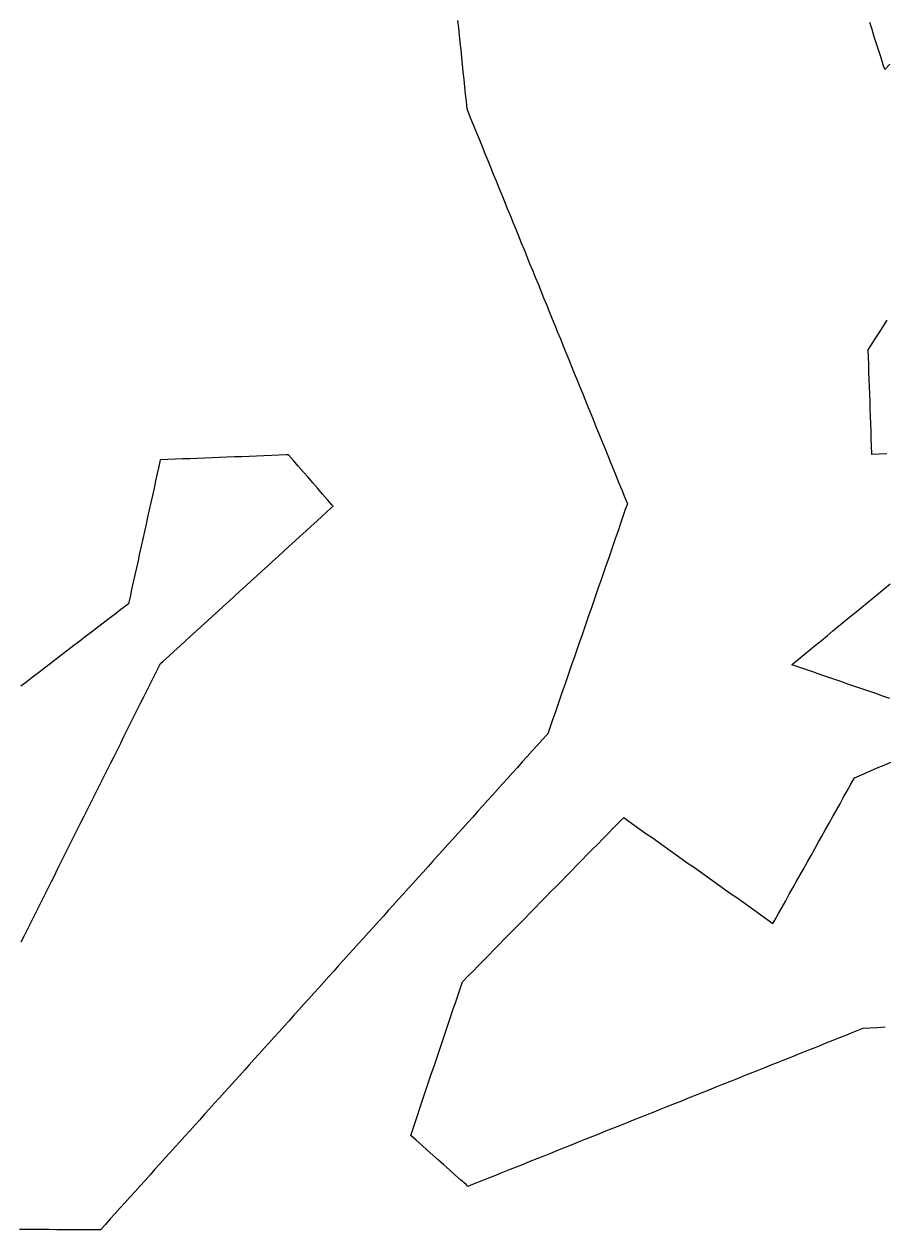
# Model space of a CAD drawing. Header units: millimetres. Extents: x 230 to 3347, y 514 to 5196.
# Drawn here: x 2501.2 to 2617.4, y 3764.6 to 3927.3 of the extents above; entities that cross this region are included whole.
import ezdxf

# ---------------------------------------------------------------- set-up
doc = ezdxf.new("R2010")
doc.units = ezdxf.units.MM
doc.layers.add('ALL_ISLANDS', color=7, linetype='Continuous')
doc.layers.add('OUTLINE_ISLAND_01', color=7, linetype='Continuous')

msp = doc.modelspace()

# ---------------------------------------------------------------- linework, layer by layer
at = {"layer": 'ALL_ISLANDS'}
for points in [[(2559.7297, 3927.7729), (2559.8325, 3926.7782), (2559.9354, 3925.7835), (2560.0382, 3924.7888), (2560.141, 3923.7941), (2560.2438, 3922.7994), (2560.3466, 3921.8047), (2560.4494, 3920.81), (2560.5522, 3919.8153), (2560.655, 3918.8206), (2560.7579, 3917.8259), (2560.8607, 3916.8312), (2560.9635, 3915.8365), (2561.1537, 3915.3689), (2561.5304, 3914.4426), (2561.9071, 3913.5163), (2562.2839, 3912.59), (2562.6606, 3911.6636), (2563.0373, 3910.7373), (2563.4141, 3909.811), (2563.7908, 3908.8847), (2564.1676, 3907.9584), (2564.5443, 3907.032), (2564.921, 3906.1057), (2565.2978, 3905.1794), (2565.6745, 3904.2531), (2566.0512, 3903.3268), (2566.428, 3902.4004), (2566.8047, 3901.4741), (2567.1814, 3900.5478), (2567.5582, 3899.6215), (2567.9349, 3898.6952), (2568.3117, 3897.7688), (2568.6884, 3896.8425), (2569.0651, 3895.9162), (2569.4419, 3894.9899), (2569.8186, 3894.0636), (2570.1953, 3893.1372), (2570.5721, 3892.2109), (2570.9488, 3891.2846), (2571.3255, 3890.3583), (2571.7023, 3889.432), (2572.079, 3888.5056), (2572.4558, 3887.5793), (2572.8325, 3886.653), (2573.2092, 3885.7267), (2573.586, 3884.8003), (2573.9627, 3883.874), (2574.3394, 3882.9477), (2574.7162, 3882.0214), (2575.0929, 3881.0951), (2575.4696, 3880.1687), (2575.8464, 3879.2424), (2576.2231, 3878.3161), (2576.5999, 3877.3898), (2576.9766, 3876.4635), (2577.3533, 3875.5371), (2577.7301, 3874.6108), (2578.1068, 3873.6845), (2578.4835, 3872.7582), (2578.8603, 3871.8319), (2579.237, 3870.9055), (2579.6137, 3869.9792), (2579.9905, 3869.0529), (2580.3672, 3868.1266), (2580.744, 3867.2003), (2581.1207, 3866.2739), (2581.4974, 3865.3476), (2581.8742, 3864.4213), (2582.2509, 3863.495), (2582.6276, 3862.5687), (2582.3483, 3861.7612), (2582.0213, 3860.8162), (2581.6943, 3859.8712), (2581.3673, 3858.9261), (2581.0403, 3857.9811), (2580.7133, 3857.0361), (2580.3863, 3856.0911), (2580.0594, 3855.146), (2579.7324, 3854.201), (2579.4054, 3853.256), (2579.0784, 3852.3109), (2578.7514, 3851.3659), (2578.4244, 3850.4209), (2578.0974, 3849.4759), (2577.7705, 3848.5308), (2577.4435, 3847.5858), (2577.1165, 3846.6408), (2576.7895, 3845.6957), (2576.4625, 3844.7507), (2576.1355, 3843.8057), (2575.8085, 3842.8606), (2575.4816, 3841.9156), (2575.1546, 3840.9706), (2574.8276, 3840.0256), (2574.5006, 3839.0805), (2574.1736, 3838.1355), (2573.8466, 3837.1905), (2573.5196, 3836.2454), (2573.1927, 3835.3004), (2572.8657, 3834.3554), (2572.5387, 3833.4104), (2572.2117, 3832.4653), (2571.8847, 3831.5203), (2571.8049, 3831.4318), (2571.1353, 3830.6891), (2570.4656, 3829.9464), (2569.796, 3829.2038), (2569.1264, 3828.4611), (2568.4567, 3827.7184), (2567.7871, 3826.9757), (2567.1174, 3826.233), (2566.4478, 3825.4903), (2565.7782, 3824.7476), (2565.1085, 3824.0049), (2564.4389, 3823.2623), (2563.7693, 3822.5196), (2563.0996, 3821.7769), (2562.43, 3821.0342), (2561.7603, 3820.2915), (2561.0907, 3819.5488), (2560.4211, 3818.8061), (2559.7514, 3818.0635), (2559.0818, 3817.3208), (2558.4121, 3816.5781), (2557.7425, 3815.8354), (2557.0729, 3815.0927), (2556.4032, 3814.35), (2555.7336, 3813.6073), (2555.0639, 3812.8646), (2554.3943, 3812.122), (2553.7247, 3811.3793), (2553.055, 3810.6366), (2552.3854, 3809.8939), (2551.7157, 3809.1512), (2551.0461, 3808.4085), (2550.3765, 3807.6658), (2549.7068, 3806.9232), (2549.0372, 3806.1805), (2548.3676, 3805.4378), (2547.6979, 3804.6951), (2547.0283, 3803.9524), (2546.3586, 3803.2097), (2545.689, 3802.467), (2545.0194, 3801.7243), (2544.3497, 3800.9817), (2543.6801, 3800.239), (2543.0104, 3799.4963), (2542.3408, 3798.7536), (2541.6712, 3798.0109), (2541.0015, 3797.2682), (2540.3319, 3796.5255), (2539.6622, 3795.7829), (2538.9926, 3795.0402), (2538.323, 3794.2975), (2537.6533, 3793.5548), (2536.9837, 3792.8121), (2536.314, 3792.0694), (2535.6444, 3791.3267), (2534.9748, 3790.584), (2534.3051, 3789.8414), (2533.6355, 3789.0987), (2532.9659, 3788.356), (2532.2962, 3787.6133), (2531.6266, 3786.8706), (2530.9569, 3786.1279), (2530.2873, 3785.3852), (2529.6177, 3784.6426), (2528.948, 3783.8999), (2528.2784, 3783.1572), (2527.6087, 3782.4145), (2526.9391, 3781.6718), (2526.2695, 3780.9291), (2525.5998, 3780.1864), (2524.9302, 3779.4437), (2524.2605, 3778.7011), (2523.5909, 3777.9584), (2522.9213, 3777.2157), (2522.2516, 3776.473), (2521.582, 3775.7303), (2520.9123, 3774.9876), (2520.2427, 3774.2449), (2519.5731, 3773.5023), (2518.9034, 3772.7596), (2518.2338, 3772.0169), (2517.5642, 3771.2742), (2516.8945, 3770.5315), (2516.2249, 3769.7888), (2515.5552, 3769.0461), (2514.8856, 3768.3034), (2514.216, 3767.5608), (2513.5463, 3766.8181), (2512.8767, 3766.0754), (2512.207, 3765.3327), (2511.5374, 3764.59), (2510.6474, 3764.5943), (2509.6474, 3764.599), (2508.6474, 3764.6038), (2507.6474, 3764.6086), (2506.6474, 3764.6134), (2505.6474, 3764.6181), (2504.6474, 3764.6229), (2503.6474, 3764.6277), (2502.6474, 3764.6325), (2501.6475, 3764.6373), (2500.6475, 3764.642)], [(2618.0494, 3921.8455), (2617.3518, 3921.129), (2617.1515, 3921.76), (2616.8489, 3922.7131), (2616.5463, 3923.6662), (2616.2437, 3924.6193), (2615.9411, 3925.5725), (2615.6385, 3926.5256), (2615.3359, 3927.4787)], [(2617.6092, 3869.2774), (2616.6102, 3869.2335), (2615.6112, 3869.1897), (2615.6058, 3869.342), (2615.5703, 3870.3414), (2615.5349, 3871.3408), (2615.4995, 3872.3401), (2615.4641, 3873.3395), (2615.4286, 3874.3389), (2615.3932, 3875.3382), (2615.3578, 3876.3376), (2615.3224, 3877.337), (2615.2869, 3878.3364), (2615.2515, 3879.3357), (2615.2161, 3880.3351), (2615.1806, 3881.3345), (2615.1452, 3882.3338), (2615.1098, 3883.3332), (2615.5075, 3883.9513), (2616.0486, 3884.7923), (2616.5897, 3885.6333), (2617.1308, 3886.4742), (2617.6719, 3887.3152)], [(2500.8525, 3803.4343), (2501.2999, 3804.3287), (2501.7473, 3805.223), (2502.1946, 3806.1174), (2502.642, 3807.0117), (2503.0894, 3807.9061), (2503.5367, 3808.8004), (2503.9841, 3809.6948), (2504.4314, 3810.5891), (2504.8788, 3811.4835), (2505.3262, 3812.3778), (2505.7735, 3813.2722), (2506.2209, 3814.1665), (2506.6683, 3815.0609), (2507.1156, 3815.9552), (2507.563, 3816.8496), (2508.0104, 3817.744), (2508.4577, 3818.6383), (2508.9051, 3819.5327), (2509.3525, 3820.427), (2509.7998, 3821.3214), (2510.2472, 3822.2157), (2510.6945, 3823.1101), (2511.1419, 3824.0044), (2511.5893, 3824.8988), (2512.0366, 3825.7931), (2512.484, 3826.6875), (2512.9314, 3827.5818), (2513.3787, 3828.4762), (2513.8261, 3829.3705), (2514.2735, 3830.2649), (2514.7208, 3831.1592), (2515.1682, 3832.0536), (2515.6156, 3832.9479), (2516.0629, 3833.8423), (2516.5103, 3834.7366), (2516.9576, 3835.631), (2517.405, 3836.5253), (2517.8524, 3837.4197), (2518.2997, 3838.314), (2518.7471, 3839.2084), (2519.1945, 3840.1027), (2519.6418, 3840.9971), (2520.0169, 3841.3388), (2520.7562, 3842.0121), (2521.4955, 3842.6855), (2522.2348, 3843.3589), (2522.9741, 3844.0323), (2523.7134, 3844.7057), (2524.4527, 3845.379), (2525.192, 3846.0524), (2525.9313, 3846.7258), (2526.6706, 3847.3992), (2527.4099, 3848.0725), (2528.1492, 3848.7459), (2528.8885, 3849.4193), (2529.6278, 3850.0927), (2530.3671, 3850.7661), (2531.1064, 3851.4394), (2531.8457, 3852.1128), (2532.585, 3852.7862), (2533.3243, 3853.4596), (2534.0636, 3854.133), (2534.8029, 3854.8063), (2535.5422, 3855.4797), (2536.2815, 3856.1531), (2537.0208, 3856.8265), (2537.7601, 3857.4999), (2538.4993, 3858.1732), (2539.2386, 3858.8466), (2539.9779, 3859.52), (2540.7172, 3860.1934), (2541.4565, 3860.8668), (2542.1958, 3861.5401), (2542.9351, 3862.2135), (2542.8213, 3862.345), (2542.1667, 3863.101), (2541.5122, 3863.857), (2540.8576, 3864.6131), (2540.203, 3865.3691), (2539.5485, 3866.1251), (2538.8939, 3866.8811), (2538.2394, 3867.6371), (2537.5848, 3868.3931), (2536.9303, 3869.1491), (2536.6015, 3869.1365), (2535.6022, 3869.0981), (2534.6029, 3869.0598), (2533.6037, 3869.0214), (2532.6044, 3868.983), (2531.6051, 3868.9446), (2530.6059, 3868.9063), (2529.6066, 3868.8679), (2528.6073, 3868.8295), (2527.6081, 3868.7912), (2526.6088, 3868.7528), (2525.6096, 3868.7144), (2524.6103, 3868.6761), (2523.611, 3868.6377), (2522.6118, 3868.5993), (2521.6125, 3868.5609), (2520.6132, 3868.5226), (2519.614, 3868.4842), (2519.4171, 3867.5934), (2519.2013, 3866.6169), (2518.9856, 3865.6405), (2518.7698, 3864.664), (2518.554, 3863.6876), (2518.3383, 3862.7111), (2518.1225, 3861.7347), (2517.9067, 3860.7583), (2517.6909, 3859.7818), (2517.4752, 3858.8054), (2517.2594, 3857.8289), (2517.0436, 3856.8525), (2516.8279, 3855.876), (2516.6121, 3854.8996), (2516.3963, 3853.9231), (2516.1805, 3852.9467), (2515.9648, 3851.9703), (2515.749, 3850.9938), (2515.5332, 3850.0174), (2515.3174, 3849.0409), (2515.1059, 3848.8791), (2514.3116, 3848.2716), (2513.5172, 3847.6641), (2512.7229, 3847.0566), (2511.9286, 3846.4491), (2511.1343, 3845.8415), (2510.34, 3845.234), (2509.5457, 3844.6265), (2508.7514, 3844.019), (2507.9571, 3843.4115), (2507.1628, 3842.804), (2506.3685, 3842.1965), (2505.5741, 3841.5889), (2504.7798, 3840.9814), (2503.9855, 3840.3739), (2503.1912, 3839.7664), (2502.3969, 3839.1589), (2501.6026, 3838.5514), (2500.8083, 3837.9439)], [(2618.0335, 3836.289), (2617.0877, 3836.6137), (2616.1419, 3836.9385), (2615.1961, 3837.2632), (2614.2502, 3837.5879), (2613.3044, 3837.9126), (2612.3586, 3838.2373), (2611.4128, 3838.562), (2610.467, 3838.8867), (2609.5212, 3839.2115), (2608.5754, 3839.5362), (2607.6296, 3839.8609), (2606.6838, 3840.1856), (2605.7379, 3840.5103), (2604.7921, 3840.835), (2604.9296, 3840.948), (2605.7023, 3841.5827), (2606.4751, 3842.2174), (2607.2478, 3842.8522), (2608.0205, 3843.4869), (2608.7933, 3844.1216), (2609.566, 3844.7564), (2610.3387, 3845.3911), (2611.1115, 3846.0258), (2611.8842, 3846.6606), (2612.6569, 3847.2953), (2613.4297, 3847.93), (2614.2024, 3848.5648), (2614.9751, 3849.1995), (2615.7478, 3849.8342), (2616.5206, 3850.469), (2617.2933, 3851.1037), (2618.066, 3851.7384)], [(2617.3847, 3791.9307), (2616.3864, 3791.8725), (2615.3881, 3791.8142), (2614.3898, 3791.756), (2614.05, 3791.6202), (2613.1214, 3791.249), (2612.1929, 3790.8778), (2611.2643, 3790.5067), (2610.3357, 3790.1355), (2609.4072, 3789.7643), (2608.4786, 3789.3932), (2607.5501, 3789.022), (2606.6215, 3788.6508), (2605.6929, 3788.2796), (2604.7644, 3787.9085), (2603.8358, 3787.5373), (2602.9072, 3787.1661), (2601.9787, 3786.795), (2601.0501, 3786.4238), (2600.1215, 3786.0526), (2599.193, 3785.6815), (2598.2644, 3785.3103), (2597.3358, 3784.9391), (2596.4073, 3784.5679), (2595.4787, 3784.1968), (2594.5501, 3783.8256), (2593.6216, 3783.4544), (2592.693, 3783.0833), (2591.7645, 3782.7121), (2590.8359, 3782.3409), (2589.9073, 3781.9697), (2588.9788, 3781.5986), (2588.0502, 3781.2274), (2587.1216, 3780.8562), (2586.1931, 3780.4851), (2585.2645, 3780.1139), (2584.3359, 3779.7427), (2583.4074, 3779.3716), (2582.4788, 3779.0004), (2581.5502, 3778.6292), (2580.6217, 3778.258), (2579.6931, 3777.8869), (2578.7645, 3777.5157), (2577.836, 3777.1445), (2576.9074, 3776.7734), (2575.9789, 3776.4022), (2575.0503, 3776.031), (2574.1217, 3775.6598), (2573.1932, 3775.2887), (2572.2646, 3774.9175), (2571.336, 3774.5463), (2570.4075, 3774.1752), (2569.4789, 3773.804), (2568.5503, 3773.4328), (2567.6218, 3773.0616), (2566.6932, 3772.6905), (2565.7646, 3772.3193), (2564.8361, 3771.9481), (2563.9075, 3771.577), (2562.9789, 3771.2058), (2562.0504, 3770.8346), (2561.1218, 3770.4635), (2560.8667, 3770.6907), (2560.12, 3771.3559), (2559.3732, 3772.0211), (2558.6265, 3772.6862), (2557.8798, 3773.3514), (2557.1331, 3774.0165), (2556.3864, 3774.6817), (2555.6397, 3775.3468), (2554.893, 3776.012), (2554.1463, 3776.6771), (2553.3996, 3777.3423), (2553.6712, 3778.1483), (2553.9906, 3779.0959), (2554.3099, 3780.0435), (2554.6293, 3780.9912), (2554.9486, 3781.9388), (2555.268, 3782.8864), (2555.5874, 3783.8341), (2555.9067, 3784.7817), (2556.2261, 3785.7293), (2556.5454, 3786.677), (2556.8648, 3787.6246), (2557.1842, 3788.5722), (2557.5035, 3789.5199), (2557.8229, 3790.4675), (2558.1422, 3791.4151), (2558.4616, 3792.3628), (2558.7809, 3793.3104), (2559.1003, 3794.258), (2559.4197, 3795.2057), (2559.739, 3796.1533), (2560.0584, 3797.1009), (2560.3777, 3798.0486), (2560.418, 3798.0897), (2561.1184, 3798.8035), (2561.8187, 3799.5173), (2562.519, 3800.2312), (2563.2193, 3800.945), (2563.9196, 3801.6589), (2564.6199, 3802.3727), (2565.3202, 3803.0865), (2566.0205, 3803.8004), (2566.7208, 3804.5142), (2567.4211, 3805.2281), (2568.1214, 3805.9419), (2568.8217, 3806.6558), (2569.522, 3807.3696), (2570.2223, 3808.0834), (2570.9227, 3808.7973), (2571.623, 3809.5111), (2572.3233, 3810.225), (2573.0236, 3810.9388), (2573.7239, 3811.6526), (2574.4242, 3812.3665), (2575.1245, 3813.0803), (2575.8248, 3813.7942), (2576.5251, 3814.508), (2577.2254, 3815.2218), (2577.9257, 3815.9357), (2578.626, 3816.6495), (2579.3263, 3817.3634), (2580.0267, 3818.0772), (2580.727, 3818.7911), (2581.4273, 3819.5049), (2582.1276, 3820.2187), (2582.6884, 3819.8213), (2583.5043, 3819.2431), (2584.3202, 3818.6649), (2585.1361, 3818.0867), (2585.952, 3817.5085), (2586.7679, 3816.9303), (2587.5838, 3816.3521), (2588.3997, 3815.7739), (2589.2155, 3815.1957), (2590.0314, 3814.6175), (2590.8473, 3814.0393), (2591.6632, 3813.4611), (2592.4791, 3812.8828), (2593.295, 3812.3046), (2594.1109, 3811.7264), (2594.9268, 3811.1482), (2595.7427, 3810.57), (2596.5586, 3809.9918), (2597.3745, 3809.4136), (2598.1904, 3808.8354), (2599.0063, 3808.2572), (2599.8222, 3807.679), (2600.638, 3807.1008), (2601.4539, 3806.5226), (2602.2698, 3805.9444), (2602.5185, 3806.3883), (2603.0071, 3807.2608), (2603.4958, 3808.1333), (2603.9845, 3809.0057), (2604.4732, 3809.8782), (2604.9618, 3810.7507), (2605.4505, 3811.6231), (2605.9392, 3812.4956), (2606.4279, 3813.3681), (2606.9165, 3814.2405), (2607.4052, 3815.113), (2607.8939, 3815.9855), (2608.3825, 3816.8579), (2608.8712, 3817.7304), (2609.3599, 3818.6029), (2609.8486, 3819.4753), (2610.3372, 3820.3478), (2610.8259, 3821.2203), (2611.3146, 3822.0927), (2611.8033, 3822.9652), (2612.2919, 3823.8377), (2612.7806, 3824.7101), (2613.2693, 3825.5826), (2613.5875, 3825.72), (2614.5057, 3826.1163), (2615.4238, 3826.5125), (2616.3419, 3826.9088), (2617.26, 3827.3051), (2618.1782, 3827.7014)]]:
    msp.add_lwpolyline(points, dxfattribs=at)
at = {"layer": 'OUTLINE_ISLAND_01'}
for points in [[(2559.7297, 3927.7729), (2559.8325, 3926.7782), (2559.9354, 3925.7835), (2560.0382, 3924.7888), (2560.141, 3923.7941), (2560.2438, 3922.7994), (2560.3466, 3921.8047), (2560.4494, 3920.81), (2560.5522, 3919.8153), (2560.655, 3918.8206), (2560.7579, 3917.8259), (2560.8607, 3916.8312), (2560.9635, 3915.8365), (2561.1537, 3915.3689), (2561.5304, 3914.4426), (2561.9071, 3913.5163), (2562.2839, 3912.59), (2562.6606, 3911.6636), (2563.0373, 3910.7373), (2563.4141, 3909.811), (2563.7908, 3908.8847), (2564.1676, 3907.9584), (2564.5443, 3907.032), (2564.921, 3906.1057), (2565.2978, 3905.1794), (2565.6745, 3904.2531), (2566.0512, 3903.3268), (2566.428, 3902.4004), (2566.8047, 3901.4741), (2567.1814, 3900.5478), (2567.5582, 3899.6215), (2567.9349, 3898.6952), (2568.3117, 3897.7688), (2568.6884, 3896.8425), (2569.0651, 3895.9162), (2569.4419, 3894.9899), (2569.8186, 3894.0636), (2570.1953, 3893.1372), (2570.5721, 3892.2109), (2570.9488, 3891.2846), (2571.3255, 3890.3583), (2571.7023, 3889.432), (2572.079, 3888.5056), (2572.4558, 3887.5793), (2572.8325, 3886.653), (2573.2092, 3885.7267), (2573.586, 3884.8003), (2573.9627, 3883.874), (2574.3394, 3882.9477), (2574.7162, 3882.0214), (2575.0929, 3881.0951), (2575.4696, 3880.1687), (2575.8464, 3879.2424), (2576.2231, 3878.3161), (2576.5999, 3877.3898), (2576.9766, 3876.4635), (2577.3533, 3875.5371), (2577.7301, 3874.6108), (2578.1068, 3873.6845), (2578.4835, 3872.7582), (2578.8603, 3871.8319), (2579.237, 3870.9055), (2579.6137, 3869.9792), (2579.9905, 3869.0529), (2580.3672, 3868.1266), (2580.744, 3867.2003), (2581.1207, 3866.2739), (2581.4974, 3865.3476), (2581.8742, 3864.4213), (2582.2509, 3863.495), (2582.6276, 3862.5687), (2582.3483, 3861.7612), (2582.0213, 3860.8162), (2581.6943, 3859.8712), (2581.3673, 3858.9261), (2581.0403, 3857.9811), (2580.7133, 3857.0361), (2580.3863, 3856.0911), (2580.0594, 3855.146), (2579.7324, 3854.201), (2579.4054, 3853.256), (2579.0784, 3852.3109), (2578.7514, 3851.3659), (2578.4244, 3850.4209), (2578.0974, 3849.4759), (2577.7705, 3848.5308), (2577.4435, 3847.5858), (2577.1165, 3846.6408), (2576.7895, 3845.6957), (2576.4625, 3844.7507), (2576.1355, 3843.8057), (2575.8085, 3842.8606), (2575.4816, 3841.9156), (2575.1546, 3840.9706), (2574.8276, 3840.0256), (2574.5006, 3839.0805), (2574.1736, 3838.1355), (2573.8466, 3837.1905), (2573.5196, 3836.2454), (2573.1927, 3835.3004), (2572.8657, 3834.3554), (2572.5387, 3833.4104), (2572.2117, 3832.4653), (2571.8847, 3831.5203), (2571.8049, 3831.4318), (2571.1353, 3830.6891), (2570.4656, 3829.9464), (2569.796, 3829.2038), (2569.1264, 3828.4611), (2568.4567, 3827.7184), (2567.7871, 3826.9757), (2567.1174, 3826.233), (2566.4478, 3825.4903), (2565.7782, 3824.7476), (2565.1085, 3824.0049), (2564.4389, 3823.2623), (2563.7693, 3822.5196), (2563.0996, 3821.7769), (2562.43, 3821.0342), (2561.7603, 3820.2915), (2561.0907, 3819.5488), (2560.4211, 3818.8061), (2559.7514, 3818.0635), (2559.0818, 3817.3208), (2558.4121, 3816.5781), (2557.7425, 3815.8354), (2557.0729, 3815.0927), (2556.4032, 3814.35), (2555.7336, 3813.6073), (2555.0639, 3812.8646), (2554.3943, 3812.122), (2553.7247, 3811.3793), (2553.055, 3810.6366), (2552.3854, 3809.8939), (2551.7157, 3809.1512), (2551.0461, 3808.4085), (2550.3765, 3807.6658), (2549.7068, 3806.9232), (2549.0372, 3806.1805), (2548.3676, 3805.4378), (2547.6979, 3804.6951), (2547.0283, 3803.9524), (2546.3586, 3803.2097), (2545.689, 3802.467), (2545.0194, 3801.7243), (2544.3497, 3800.9817), (2543.6801, 3800.239), (2543.0104, 3799.4963), (2542.3408, 3798.7536), (2541.6712, 3798.0109), (2541.0015, 3797.2682), (2540.3319, 3796.5255), (2539.6622, 3795.7829), (2538.9926, 3795.0402), (2538.323, 3794.2975), (2537.6533, 3793.5548), (2536.9837, 3792.8121), (2536.314, 3792.0694), (2535.6444, 3791.3267), (2534.9748, 3790.584), (2534.3051, 3789.8414), (2533.6355, 3789.0987), (2532.9659, 3788.356), (2532.2962, 3787.6133), (2531.6266, 3786.8706), (2530.9569, 3786.1279), (2530.2873, 3785.3852), (2529.6177, 3784.6426), (2528.948, 3783.8999), (2528.2784, 3783.1572), (2527.6087, 3782.4145), (2526.9391, 3781.6718), (2526.2695, 3780.9291), (2525.5998, 3780.1864), (2524.9302, 3779.4437), (2524.2605, 3778.7011), (2523.5909, 3777.9584), (2522.9213, 3777.2157), (2522.2516, 3776.473), (2521.582, 3775.7303), (2520.9123, 3774.9876), (2520.2427, 3774.2449), (2519.5731, 3773.5023), (2518.9034, 3772.7596), (2518.2338, 3772.0169), (2517.5642, 3771.2742), (2516.8945, 3770.5315), (2516.2249, 3769.7888), (2515.5552, 3769.0461), (2514.8856, 3768.3034), (2514.216, 3767.5608), (2513.5463, 3766.8181), (2512.8767, 3766.0754), (2512.207, 3765.3327), (2511.5374, 3764.59), (2510.6474, 3764.5943), (2509.6474, 3764.599), (2508.6474, 3764.6038), (2507.6474, 3764.6086), (2506.6474, 3764.6134), (2505.6474, 3764.6181), (2504.6474, 3764.6229), (2503.6474, 3764.6277), (2502.6474, 3764.6325), (2501.6475, 3764.6373), (2500.6475, 3764.642)], [(2618.0494, 3921.8455), (2617.3518, 3921.129), (2617.1515, 3921.76), (2616.8489, 3922.7131), (2616.5463, 3923.6662), (2616.2437, 3924.6193), (2615.9411, 3925.5725), (2615.6385, 3926.5256), (2615.3359, 3927.4787)], [(2617.6092, 3869.2774), (2616.6102, 3869.2335), (2615.6112, 3869.1897), (2615.6058, 3869.342), (2615.5703, 3870.3414), (2615.5349, 3871.3408), (2615.4995, 3872.3401), (2615.4641, 3873.3395), (2615.4286, 3874.3389), (2615.3932, 3875.3382), (2615.3578, 3876.3376), (2615.3224, 3877.337), (2615.2869, 3878.3364), (2615.2515, 3879.3357), (2615.2161, 3880.3351), (2615.1806, 3881.3345), (2615.1452, 3882.3338), (2615.1098, 3883.3332), (2615.5075, 3883.9513), (2616.0486, 3884.7923), (2616.5897, 3885.6333), (2617.1308, 3886.4742), (2617.6719, 3887.3152)], [(2500.8525, 3803.4343), (2501.2999, 3804.3287), (2501.7473, 3805.223), (2502.1946, 3806.1174), (2502.642, 3807.0117), (2503.0894, 3807.9061), (2503.5367, 3808.8004), (2503.9841, 3809.6948), (2504.4314, 3810.5891), (2504.8788, 3811.4835), (2505.3262, 3812.3778), (2505.7735, 3813.2722), (2506.2209, 3814.1665), (2506.6683, 3815.0609), (2507.1156, 3815.9552), (2507.563, 3816.8496), (2508.0104, 3817.744), (2508.4577, 3818.6383), (2508.9051, 3819.5327), (2509.3525, 3820.427), (2509.7998, 3821.3214), (2510.2472, 3822.2157), (2510.6945, 3823.1101), (2511.1419, 3824.0044), (2511.5893, 3824.8988), (2512.0366, 3825.7931), (2512.484, 3826.6875), (2512.9314, 3827.5818), (2513.3787, 3828.4762), (2513.8261, 3829.3705), (2514.2735, 3830.2649), (2514.7208, 3831.1592), (2515.1682, 3832.0536), (2515.6156, 3832.9479), (2516.0629, 3833.8423), (2516.5103, 3834.7366), (2516.9576, 3835.631), (2517.405, 3836.5253), (2517.8524, 3837.4197), (2518.2997, 3838.314), (2518.7471, 3839.2084), (2519.1945, 3840.1027), (2519.6418, 3840.9971), (2520.0169, 3841.3388), (2520.7562, 3842.0121), (2521.4955, 3842.6855), (2522.2348, 3843.3589), (2522.9741, 3844.0323), (2523.7134, 3844.7057), (2524.4527, 3845.379), (2525.192, 3846.0524), (2525.9313, 3846.7258), (2526.6706, 3847.3992), (2527.4099, 3848.0725), (2528.1492, 3848.7459), (2528.8885, 3849.4193), (2529.6278, 3850.0927), (2530.3671, 3850.7661), (2531.1064, 3851.4394), (2531.8457, 3852.1128), (2532.585, 3852.7862), (2533.3243, 3853.4596), (2534.0636, 3854.133), (2534.8029, 3854.8063), (2535.5422, 3855.4797), (2536.2815, 3856.1531), (2537.0208, 3856.8265), (2537.7601, 3857.4999), (2538.4993, 3858.1732), (2539.2386, 3858.8466), (2539.9779, 3859.52), (2540.7172, 3860.1934), (2541.4565, 3860.8668), (2542.1958, 3861.5401), (2542.9351, 3862.2135), (2542.8213, 3862.345), (2542.1667, 3863.101), (2541.5122, 3863.857), (2540.8576, 3864.6131), (2540.203, 3865.3691), (2539.5485, 3866.1251), (2538.8939, 3866.8811), (2538.2394, 3867.6371), (2537.5848, 3868.3931), (2536.9303, 3869.1491), (2536.6015, 3869.1365), (2535.6022, 3869.0981), (2534.6029, 3869.0598), (2533.6037, 3869.0214), (2532.6044, 3868.983), (2531.6051, 3868.9446), (2530.6059, 3868.9063), (2529.6066, 3868.8679), (2528.6073, 3868.8295), (2527.6081, 3868.7912), (2526.6088, 3868.7528), (2525.6096, 3868.7144), (2524.6103, 3868.6761), (2523.611, 3868.6377), (2522.6118, 3868.5993), (2521.6125, 3868.5609), (2520.6132, 3868.5226), (2519.614, 3868.4842), (2519.4171, 3867.5934), (2519.2013, 3866.6169), (2518.9856, 3865.6405), (2518.7698, 3864.664), (2518.554, 3863.6876), (2518.3383, 3862.7111), (2518.1225, 3861.7347), (2517.9067, 3860.7583), (2517.6909, 3859.7818), (2517.4752, 3858.8054), (2517.2594, 3857.8289), (2517.0436, 3856.8525), (2516.8279, 3855.876), (2516.6121, 3854.8996), (2516.3963, 3853.9231), (2516.1805, 3852.9467), (2515.9648, 3851.9703), (2515.749, 3850.9938), (2515.5332, 3850.0174), (2515.3174, 3849.0409), (2515.1059, 3848.8791), (2514.3116, 3848.2716), (2513.5172, 3847.6641), (2512.7229, 3847.0566), (2511.9286, 3846.4491), (2511.1343, 3845.8415), (2510.34, 3845.234), (2509.5457, 3844.6265), (2508.7514, 3844.019), (2507.9571, 3843.4115), (2507.1628, 3842.804), (2506.3685, 3842.1965), (2505.5741, 3841.5889), (2504.7798, 3840.9814), (2503.9855, 3840.3739), (2503.1912, 3839.7664), (2502.3969, 3839.1589), (2501.6026, 3838.5514), (2500.8083, 3837.9439)], [(2618.0335, 3836.289), (2617.0877, 3836.6137), (2616.1419, 3836.9385), (2615.1961, 3837.2632), (2614.2502, 3837.5879), (2613.3044, 3837.9126), (2612.3586, 3838.2373), (2611.4128, 3838.562), (2610.467, 3838.8867), (2609.5212, 3839.2115), (2608.5754, 3839.5362), (2607.6296, 3839.8609), (2606.6838, 3840.1856), (2605.7379, 3840.5103), (2604.7921, 3840.835), (2604.9296, 3840.948), (2605.7023, 3841.5827), (2606.4751, 3842.2174), (2607.2478, 3842.8522), (2608.0205, 3843.4869), (2608.7933, 3844.1216), (2609.566, 3844.7564), (2610.3387, 3845.3911), (2611.1115, 3846.0258), (2611.8842, 3846.6606), (2612.6569, 3847.2953), (2613.4297, 3847.93), (2614.2024, 3848.5648), (2614.9751, 3849.1995), (2615.7478, 3849.8342), (2616.5206, 3850.469), (2617.2933, 3851.1037), (2618.066, 3851.7384)], [(2617.3847, 3791.9307), (2616.3864, 3791.8725), (2615.3881, 3791.8142), (2614.3898, 3791.756), (2614.05, 3791.6202), (2613.1214, 3791.249), (2612.1929, 3790.8778), (2611.2643, 3790.5067), (2610.3357, 3790.1355), (2609.4072, 3789.7643), (2608.4786, 3789.3932), (2607.5501, 3789.022), (2606.6215, 3788.6508), (2605.6929, 3788.2796), (2604.7644, 3787.9085), (2603.8358, 3787.5373), (2602.9072, 3787.1661), (2601.9787, 3786.795), (2601.0501, 3786.4238), (2600.1215, 3786.0526), (2599.193, 3785.6815), (2598.2644, 3785.3103), (2597.3358, 3784.9391), (2596.4073, 3784.5679), (2595.4787, 3784.1968), (2594.5501, 3783.8256), (2593.6216, 3783.4544), (2592.693, 3783.0833), (2591.7645, 3782.7121), (2590.8359, 3782.3409), (2589.9073, 3781.9697), (2588.9788, 3781.5986), (2588.0502, 3781.2274), (2587.1216, 3780.8562), (2586.1931, 3780.4851), (2585.2645, 3780.1139), (2584.3359, 3779.7427), (2583.4074, 3779.3716), (2582.4788, 3779.0004), (2581.5502, 3778.6292), (2580.6217, 3778.258), (2579.6931, 3777.8869), (2578.7645, 3777.5157), (2577.836, 3777.1445), (2576.9074, 3776.7734), (2575.9789, 3776.4022), (2575.0503, 3776.031), (2574.1217, 3775.6598), (2573.1932, 3775.2887), (2572.2646, 3774.9175), (2571.336, 3774.5463), (2570.4075, 3774.1752), (2569.4789, 3773.804), (2568.5503, 3773.4328), (2567.6218, 3773.0616), (2566.6932, 3772.6905), (2565.7646, 3772.3193), (2564.8361, 3771.9481), (2563.9075, 3771.577), (2562.9789, 3771.2058), (2562.0504, 3770.8346), (2561.1218, 3770.4635), (2560.8667, 3770.6907), (2560.12, 3771.3559), (2559.3732, 3772.0211), (2558.6265, 3772.6862), (2557.8798, 3773.3514), (2557.1331, 3774.0165), (2556.3864, 3774.6817), (2555.6397, 3775.3468), (2554.893, 3776.012), (2554.1463, 3776.6771), (2553.3996, 3777.3423), (2553.6712, 3778.1483), (2553.9906, 3779.0959), (2554.3099, 3780.0435), (2554.6293, 3780.9912), (2554.9486, 3781.9388), (2555.268, 3782.8864), (2555.5874, 3783.8341), (2555.9067, 3784.7817), (2556.2261, 3785.7293), (2556.5454, 3786.677), (2556.8648, 3787.6246), (2557.1842, 3788.5722), (2557.5035, 3789.5199), (2557.8229, 3790.4675), (2558.1422, 3791.4151), (2558.4616, 3792.3628), (2558.7809, 3793.3104), (2559.1003, 3794.258), (2559.4197, 3795.2057), (2559.739, 3796.1533), (2560.0584, 3797.1009), (2560.3777, 3798.0486), (2560.418, 3798.0897), (2561.1184, 3798.8035), (2561.8187, 3799.5173), (2562.519, 3800.2312), (2563.2193, 3800.945), (2563.9196, 3801.6589), (2564.6199, 3802.3727), (2565.3202, 3803.0865), (2566.0205, 3803.8004), (2566.7208, 3804.5142), (2567.4211, 3805.2281), (2568.1214, 3805.9419), (2568.8217, 3806.6558), (2569.522, 3807.3696), (2570.2223, 3808.0834), (2570.9227, 3808.7973), (2571.623, 3809.5111), (2572.3233, 3810.225), (2573.0236, 3810.9388), (2573.7239, 3811.6526), (2574.4242, 3812.3665), (2575.1245, 3813.0803), (2575.8248, 3813.7942), (2576.5251, 3814.508), (2577.2254, 3815.2218), (2577.9257, 3815.9357), (2578.626, 3816.6495), (2579.3263, 3817.3634), (2580.0267, 3818.0772), (2580.727, 3818.7911), (2581.4273, 3819.5049), (2582.1276, 3820.2187), (2582.6884, 3819.8213), (2583.5043, 3819.2431), (2584.3202, 3818.6649), (2585.1361, 3818.0867), (2585.952, 3817.5085), (2586.7679, 3816.9303), (2587.5838, 3816.3521), (2588.3997, 3815.7739), (2589.2155, 3815.1957), (2590.0314, 3814.6175), (2590.8473, 3814.0393), (2591.6632, 3813.4611), (2592.4791, 3812.8828), (2593.295, 3812.3046), (2594.1109, 3811.7264), (2594.9268, 3811.1482), (2595.7427, 3810.57), (2596.5586, 3809.9918), (2597.3745, 3809.4136), (2598.1904, 3808.8354), (2599.0063, 3808.2572), (2599.8222, 3807.679), (2600.638, 3807.1008), (2601.4539, 3806.5226), (2602.2698, 3805.9444), (2602.5185, 3806.3883), (2603.0071, 3807.2608), (2603.4958, 3808.1333), (2603.9845, 3809.0057), (2604.4732, 3809.8782), (2604.9618, 3810.7507), (2605.4505, 3811.6231), (2605.9392, 3812.4956), (2606.4279, 3813.3681), (2606.9165, 3814.2405), (2607.4052, 3815.113), (2607.8939, 3815.9855), (2608.3825, 3816.8579), (2608.8712, 3817.7304), (2609.3599, 3818.6029), (2609.8486, 3819.4753), (2610.3372, 3820.3478), (2610.8259, 3821.2203), (2611.3146, 3822.0927), (2611.8033, 3822.9652), (2612.2919, 3823.8377), (2612.7806, 3824.7101), (2613.2693, 3825.5826), (2613.5875, 3825.72), (2614.5057, 3826.1163), (2615.4238, 3826.5125), (2616.3419, 3826.9088), (2617.26, 3827.3051), (2618.1782, 3827.7014)]]:
    msp.add_lwpolyline(points, dxfattribs=at)

doc.saveas('drawing.dxf')
